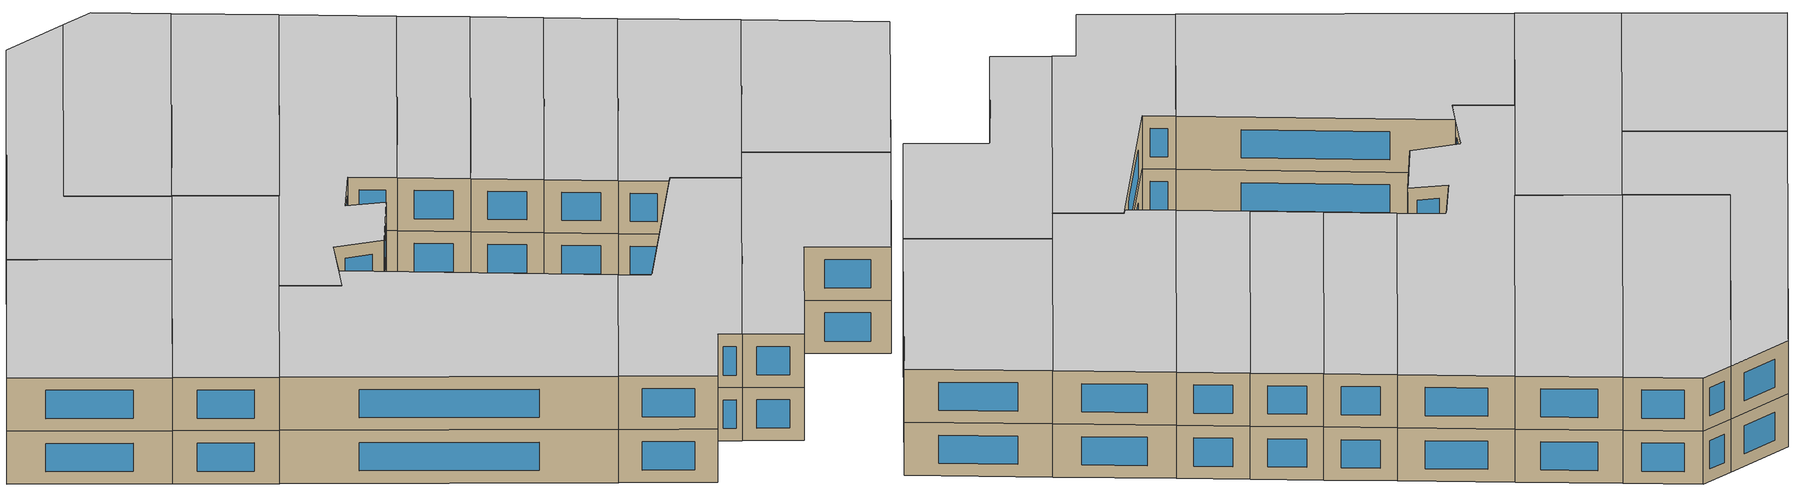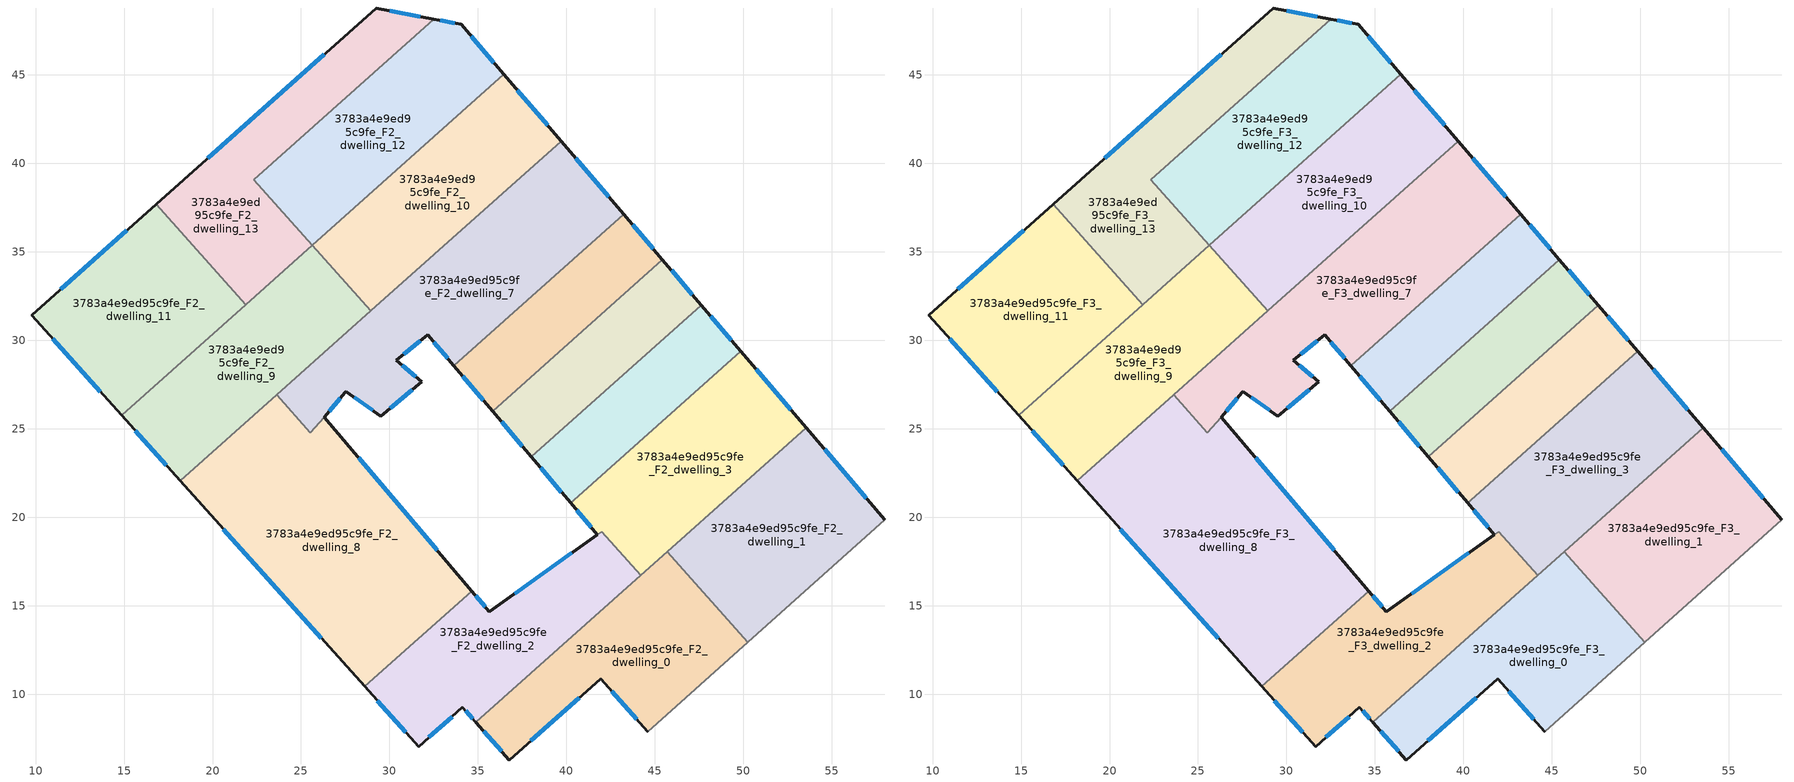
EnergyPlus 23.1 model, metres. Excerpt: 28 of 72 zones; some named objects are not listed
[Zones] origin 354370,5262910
3783a4e9ed95c9fe_F2_dwelling_0
 floor to 3783a4e9ed95c9fe_F1_dwelling_0 (EU_floor_Construction): 45.7,18.05 50.26,12.92 44.62,7.88 41.96,10.86 41.94,10.87 36.79,6.28 34.88,8.4 z6
 wall outside (EU_wall_Construction): 34.88,8.4 36.79,6.28 41.94,10.87 41.96,10.86 44.62,7.88 z6:9
 wall to 3783a4e9ed95c9fe_F2_dwelling_1 (EU_wall_Construction): 50.26,12.92 45.7,18.05 z6:9
 wall adiabatic (EU_wall_Construction): 44.62,7.88 50.26,12.92 z6:9
 wall to 3783a4e9ed95c9fe_F2_dwelling_2 (EU_wall_Construction): 44.2,16.71 34.88,8.4 z6:9
 wall to 3783a4e9ed95c9fe_F2_dwelling_3 (EU_wall_Construction): 45.69,18.05 44.2,16.71 z6:9
 window (EU_Window_Construction): 38,7.36 40.73,9.79 / 35.33,7.9 36.34,6.78 / 42.58,10.16 43.99,8.58 z6.7:8.3
3783a4e9ed95c9fe_F2_dwelling_1
 floor to 3783a4e9ed95c9fe_F1_dwelling_1 (EU_floor_Construction): 53.56,25.06 58.01,19.85 50.26,12.92 45.7,18.05 z6
 wall outside (EU_wall_Construction): 58.01,19.85 53.56,25.06 z6:9
 wall adiabatic (EU_wall_Construction): 50.26,12.92 58.01,19.85 z6:9
 wall to 3783a4e9ed95c9fe_F2_dwelling_3 (EU_wall_Construction): 53.56,25.06 45.7,18.05 z6:9
 window (EU_Window_Construction): 56.97,21.07 54.6,23.83 z6.7:8.3
3783a4e9ed95c9fe_F2_dwelling_10
 floor to 3783a4e9ed95c9fe_F1_dwelling_10 (EU_floor_Construction): 36.48,45.04 39.7,41.26 28.95,31.68 25.65,35.38 z6
 wall outside (EU_wall_Construction): 39.7,41.26 36.48,45.04 z6:9
 wall to 3783a4e9ed95c9fe_F2_dwelling_9 (EU_wall_Construction): 25.65,35.38 28.95,31.68 z6:9
 wall to 3783a4e9ed95c9fe_F2_dwelling_7 (EU_wall_Construction): 28.95,31.68 39.7,41.26 z6:9
 wall to 3783a4e9ed95c9fe_F2_dwelling_12 (EU_wall_Construction): 36.48,45.04 25.65,35.38 z6:9
 window (EU_Window_Construction): 38.95,42.15 37.24,44.15 z6.7:8.3
3783a4e9ed95c9fe_F2_dwelling_11
 floor to 3783a4e9ed95c9fe_F1_dwelling_11 (EU_floor_Construction): 16.82,37.7 21.88,32.02 14.86,25.76 9.77,31.42 z6
 wall outside (EU_wall_Construction): 16.82,37.7 9.77,31.42 14.86,25.76 z6:9
 wall to 3783a4e9ed95c9fe_F2_dwelling_13 (EU_wall_Construction): 21.88,32.02 16.82,37.7 z6:9
 wall to 3783a4e9ed95c9fe_F2_dwelling_9 (EU_wall_Construction): 14.86,25.76 21.88,32.02 z6:9
 window (EU_Window_Construction): 15.16,36.23 11.43,32.9 / 10.97,30.09 13.66,27.09 z6.7:8.3
3783a4e9ed95c9fe_F2_dwelling_12
 floor to 3783a4e9ed95c9fe_F1_dwelling_12 (EU_floor_Construction): 34.07,47.86 36.48,45.04 25.64,35.37 22.33,39.08 32.52,48.16 z6
 wall outside (EU_wall_Construction): 36.48,45.04 34.07,47.86 32.52,48.16 z6:9
 wall to 3783a4e9ed95c9fe_F2_dwelling_13 (EU_wall_Construction): 32.52,48.16 22.33,39.08 25.64,35.37 z6:9
 wall to 3783a4e9ed95c9fe_F2_dwelling_9 (EU_wall_Construction): 25.64,35.37 25.65,35.38 z6:9
 window (EU_Window_Construction): 35.91,45.7 34.63,47.19 / 33.7,47.93 32.88,48.08 z6.7:8.3
3783a4e9ed95c9fe_F2_dwelling_13
 floor to 3783a4e9ed95c9fe_F1_dwelling_13 (EU_floor_Construction): 32.52,48.16 22.33,39.08 25.64,35.37 21.88,32.02 16.82,37.7 29.25,48.79 z6
 wall outside (EU_wall_Construction): 32.52,48.16 29.25,48.79 16.82,37.7 z6:9
 wall to 3783a4e9ed95c9fe_F2_dwelling_9 (EU_wall_Construction): 21.88,32.02 25.64,35.37 z6:9
 window (EU_Window_Construction): 26.33,46.18 19.74,40.31 / 31.75,48.3 30.01,48.64 z6.7:8.3
3783a4e9ed95c9fe_F2_dwelling_2
 floor to 3783a4e9ed95c9fe_F1_dwelling_2 (EU_floor_Construction): 42,19.18 44.2,16.71 34.88,8.4 34.12,9.25 31.65,7.04 28.6,10.43 34.65,15.83 35.65,14.66 41.76,19.02 z6
 wall outside (EU_wall_Construction): 28.6,10.43 31.65,7.04 34.12,9.25 34.88,8.4 / 41.76,19.01 35.65,14.66 34.65,15.83 z6:9
 wall to 3783a4e9ed95c9fe_F2_dwelling_8 (EU_wall_Construction): 34.65,15.83 28.6,10.43 z6:9
 wall to 3783a4e9ed95c9fe_F2_dwelling_3 (EU_wall_Construction): 44.2,16.71 42,19.18 41.76,19.02 z6:9
 window (EU_Window_Construction): 34.3,9.05 34.7,8.6 / 32.23,7.56 33.54,8.73 / 29.32,9.64 30.94,7.84 / 35.41,14.93 34.88,15.55 / 40.32,17.99 37.08,15.68 z6.7:8.3
3783a4e9ed95c9fe_F2_dwelling_3
 floor to 3783a4e9ed95c9fe_F1_dwelling_3 (EU_floor_Construction): 49.86,29.39 53.56,25.06 44.2,16.71 41.99,19.18 41.76,19.02 40.24,20.81 40.41,20.96 z6
 wall outside (EU_wall_Construction): 53.56,25.06 49.86,29.39 / 40.24,20.81 41.76,19.02 z6:9
 wall to 3783a4e9ed95c9fe_F2_dwelling_4 (EU_wall_Construction): 49.86,29.39 40.41,20.96 40.24,20.81 z6:9
 window (EU_Window_Construction): 52.69,26.07 50.73,28.37 / 40.6,20.39 41.4,19.44 z6.7:8.3
3783a4e9ed95c9fe_F2_dwelling_4
 floor to 3783a4e9ed95c9fe_F1_dwelling_4 (EU_floor_Construction): 47.64,31.98 49.86,29.39 40.24,20.81 38.03,23.41 z6
 wall outside (EU_wall_Construction): 49.86,29.39 47.64,31.98 / 38.03,23.41 40.24,20.81 z6:9
 wall to 3783a4e9ed95c9fe_F2_dwelling_5 (EU_wall_Construction): 47.64,31.98 38.03,23.41 z6:9
 window (EU_Window_Construction): 49.34,29.99 48.16,31.37 / 38.55,22.8 39.72,21.42 z6.7:8.3
3783a4e9ed95c9fe_F2_dwelling_5
 floor to 3783a4e9ed95c9fe_F1_dwelling_5 (EU_floor_Construction): 45.43,34.56 47.64,31.98 38.03,23.41 35.83,26 z6
 wall outside (EU_wall_Construction): 47.64,31.98 45.43,34.56 / 35.83,26 38.03,23.41 z6:9
 wall to 3783a4e9ed95c9fe_F2_dwelling_6 (EU_wall_Construction): 45.43,34.56 35.83,26 z6:9
 window (EU_Window_Construction): 47.12,32.59 45.95,33.95 / 36.35,25.39 37.51,24.02 z6.7:8.3
3783a4e9ed95c9fe_F2_dwelling_6
 floor to 3783a4e9ed95c9fe_F1_dwelling_6 (EU_floor_Construction): 43.23,37.13 45.43,34.56 35.83,26 33.64,28.58 z6
 wall outside (EU_wall_Construction): 45.43,34.56 43.23,37.13 / 33.64,28.58 35.83,26 z6:9
 wall to 3783a4e9ed95c9fe_F2_dwelling_7 (EU_wall_Construction): 43.23,37.13 33.64,28.58 z6:9
 window (EU_Window_Construction): 44.92,35.16 43.75,36.53 / 34.15,27.97 35.31,26.6 z6.7:8.3
3783a4e9ed95c9fe_F2_dwelling_7
 floor to 3783a4e9ed95c9fe_F1_dwelling_7 (EU_floor_Construction): 39.7,41.26 43.23,37.13 33.64,28.58 32.16,30.31 30.39,28.89 31.83,27.65 29.52,25.72 27.55,27.1 27.52,27.06 25.54,24.78 23.62,26.93 z6
 wall outside (EU_wall_Construction): 43.23,37.13 39.7,41.26 / 26.3,25.66 27.52,27.06 27.55,27.1 29.52,25.72 31.83,27.65 30.39,28.89 32.16,30.31 33.64,28.58 z6:9
 wall to 3783a4e9ed95c9fe_F2_dwelling_8 (EU_wall_Construction): 23.62,26.93 25.53,24.78 / 25.54,24.78 26.3,25.66 z6:9
 wall to 3783a4e9ed95c9fe_F2_dwelling_9 (EU_wall_Construction): 28.95,31.68 23.62,26.93 z6:9
 window (EU_Window_Construction): 42.41,38.1 40.53,40.29 / 32.51,29.9 33.29,28.98 / 30.81,29.22 31.75,29.98 / 31.5,27.94 30.73,28.6 / 30.06,26.17 31.29,27.2 / 28.01,26.77 29.05,26.04 / 26.59,25.99 27.23,26.74 z6.7:8.3
3783a4e9ed95c9fe_F2_dwelling_8
 floor to 3783a4e9ed95c9fe_F1_dwelling_8 (EU_floor_Construction): 26.3,25.66 34.65,15.83 28.6,10.43 18.17,22.07 23.62,26.93 25.54,24.78 z6
 wall outside (EU_wall_Construction): 34.65,15.83 26.3,25.66 / 18.17,22.07 28.6,10.43 z6:9
 wall to 3783a4e9ed95c9fe_F2_dwelling_9 (EU_wall_Construction): 23.62,26.93 18.17,22.07 z6:9
 window (EU_Window_Construction): 32.69,18.14 28.26,23.35 / 20.62,19.33 26.15,13.17 z6.7:8.3
3783a4e9ed95c9fe_F2_dwelling_9
 floor to 3783a4e9ed95c9fe_F1_dwelling_9 (EU_floor_Construction): 25.65,35.38 28.95,31.68 18.17,22.07 14.86,25.76 z6
 wall outside (EU_wall_Construction): 14.86,25.76 18.17,22.07 z6:9
 window (EU_Window_Construction): 15.63,24.89 17.39,22.93 z6.7:8.3
3783a4e9ed95c9fe_F3_dwelling_0
 floor to 3783a4e9ed95c9fe_F2_dwelling_0 (EU_floor_Construction): 45.7,18.05 50.26,12.92 44.62,7.88 41.96,10.86 41.94,10.87 36.79,6.28 34.88,8.4 z9
 wall outside (EU_wall_Construction): 34.88,8.4 36.79,6.28 41.94,10.87 41.96,10.86 44.62,7.88 z9:12
 wall to 3783a4e9ed95c9fe_F3_dwelling_1 (EU_wall_Construction): 50.26,12.92 45.7,18.05 z9:12
 wall adiabatic (EU_wall_Construction): 44.62,7.88 50.26,12.92 z9:12
 wall to 3783a4e9ed95c9fe_F3_dwelling_2 (EU_wall_Construction): 44.2,16.71 34.88,8.4 z9:12
 wall to 3783a4e9ed95c9fe_F3_dwelling_3 (EU_wall_Construction): 45.69,18.05 44.2,16.71 z9:12
 window (EU_Window_Construction): 38,7.36 40.73,9.79 / 35.33,7.9 36.34,6.78 / 42.58,10.16 43.99,8.58 z9.7:11.3
 ceiling to 3783a4e9ed95c9fe_F4_dwelling_0 (EU_floor_Construction): 44.62,7.88 50.26,12.92 45.7,18.05 34.88,8.4 36.79,6.28 41.94,10.87 41.96,10.86 z12
3783a4e9ed95c9fe_F3_dwelling_1
 floor to 3783a4e9ed95c9fe_F2_dwelling_1 (EU_floor_Construction): 53.56,25.06 58.01,19.85 50.26,12.92 45.7,18.05 z9
 wall outside (EU_wall_Construction): 58.01,19.85 53.56,25.06 z9:12
 wall adiabatic (EU_wall_Construction): 50.26,12.92 58.01,19.85 z9:12
 wall to 3783a4e9ed95c9fe_F3_dwelling_3 (EU_wall_Construction): 53.56,25.06 45.7,18.05 z9:12
 window (EU_Window_Construction): 56.97,21.07 54.6,23.83 z9.7:11.3
 ceiling to 3783a4e9ed95c9fe_F4_dwelling_1 (EU_floor_Construction): 58.01,19.85 53.56,25.06 45.7,18.05 50.26,12.92 z12
3783a4e9ed95c9fe_F3_dwelling_10
 floor to 3783a4e9ed95c9fe_F2_dwelling_10 (EU_floor_Construction): 36.48,45.04 39.7,41.26 28.95,31.68 25.65,35.38 z9
 wall outside (EU_wall_Construction): 39.7,41.26 36.48,45.04 z9:12
 wall to 3783a4e9ed95c9fe_F3_dwelling_9 (EU_wall_Construction): 25.65,35.38 28.95,31.68 z9:12
 wall to 3783a4e9ed95c9fe_F3_dwelling_7 (EU_wall_Construction): 28.95,31.68 39.7,41.26 z9:12
 wall to 3783a4e9ed95c9fe_F3_dwelling_12 (EU_wall_Construction): 36.48,45.04 25.65,35.38 z9:12
 window (EU_Window_Construction): 38.95,42.15 37.24,44.15 z9.7:11.3
 ceiling to 3783a4e9ed95c9fe_F4_dwelling_10 (EU_floor_Construction): 39.7,41.26 36.48,45.04 25.65,35.38 28.95,31.68 z12
3783a4e9ed95c9fe_F3_dwelling_11
 floor to 3783a4e9ed95c9fe_F2_dwelling_11 (EU_floor_Construction): 16.82,37.7 21.88,32.02 14.86,25.76 9.77,31.42 z9
 wall outside (EU_wall_Construction): 16.82,37.7 9.77,31.42 14.86,25.76 z9:12
 wall to 3783a4e9ed95c9fe_F3_dwelling_13 (EU_wall_Construction): 21.88,32.02 16.82,37.7 z9:12
 wall to 3783a4e9ed95c9fe_F3_dwelling_9 (EU_wall_Construction): 14.86,25.76 21.88,32.02 z9:12
 window (EU_Window_Construction): 15.16,36.23 11.43,32.9 / 10.97,30.09 13.66,27.09 z9.7:11.3
 ceiling to 3783a4e9ed95c9fe_F4_dwelling_11 (EU_floor_Construction): 21.88,32.02 16.82,37.7 9.77,31.42 14.86,25.76 z12
3783a4e9ed95c9fe_F3_dwelling_12
 floor to 3783a4e9ed95c9fe_F2_dwelling_12 (EU_floor_Construction): 34.07,47.86 36.48,45.04 25.64,35.37 22.33,39.08 32.52,48.16 z9
 wall outside (EU_wall_Construction): 36.48,45.04 34.07,47.86 32.52,48.16 z9:12
 wall to 3783a4e9ed95c9fe_F3_dwelling_13 (EU_wall_Construction): 32.52,48.16 22.33,39.08 25.64,35.37 z9:12
 wall to 3783a4e9ed95c9fe_F3_dwelling_9 (EU_wall_Construction): 25.64,35.37 25.65,35.38 z9:12
 window (EU_Window_Construction): 35.91,45.7 34.63,47.19 / 33.7,47.93 32.88,48.08 z9.7:11.3
 ceiling to 3783a4e9ed95c9fe_F4_dwelling_12 (EU_floor_Construction): 36.48,45.04 34.07,47.86 32.52,48.16 22.33,39.08 25.64,35.37 z12
3783a4e9ed95c9fe_F3_dwelling_13
 floor to 3783a4e9ed95c9fe_F2_dwelling_13 (EU_floor_Construction): 32.52,48.16 22.33,39.08 25.64,35.37 21.88,32.02 16.82,37.7 29.25,48.79 z9
 wall outside (EU_wall_Construction): 32.52,48.16 29.25,48.79 16.82,37.7 z9:12
 wall to 3783a4e9ed95c9fe_F3_dwelling_9 (EU_wall_Construction): 21.88,32.02 25.64,35.37 z9:12
 window (EU_Window_Construction): 26.33,46.18 19.74,40.31 / 31.75,48.3 30.01,48.64 z9.7:11.3
 ceiling to 3783a4e9ed95c9fe_F4_dwelling_13 (EU_floor_Construction): 25.64,35.37 22.33,39.08 32.52,48.16 29.25,48.79 16.82,37.7 21.88,32.02 z12
3783a4e9ed95c9fe_F3_dwelling_2
 floor to 3783a4e9ed95c9fe_F2_dwelling_2 (EU_floor_Construction): 42,19.18 44.2,16.71 34.88,8.4 34.12,9.25 31.65,7.04 28.6,10.43 34.65,15.83 35.65,14.66 41.76,19.02 z9
 wall outside (EU_wall_Construction): 28.6,10.43 31.65,7.04 34.12,9.25 34.88,8.4 / 41.76,19.01 35.65,14.66 34.65,15.83 z9:12
 wall to 3783a4e9ed95c9fe_F3_dwelling_8 (EU_wall_Construction): 34.65,15.83 28.6,10.43 z9:12
 wall to 3783a4e9ed95c9fe_F3_dwelling_3 (EU_wall_Construction): 44.2,16.71 42,19.18 41.76,19.02 z9:12
 window (EU_Window_Construction): 34.3,9.05 34.7,8.6 / 32.23,7.56 33.54,8.73 / 29.32,9.64 30.94,7.84 / 35.41,14.93 34.88,15.55 / 40.32,17.99 37.08,15.68 z9.7:11.3
 ceiling to 3783a4e9ed95c9fe_F4_dwelling_2 (EU_floor_Construction): 34.88,8.4 44.2,16.71 42,19.18 41.76,19.02 35.65,14.66 34.65,15.83 28.6,10.43 31.65,7.04 34.12,9.25 z12
3783a4e9ed95c9fe_F3_dwelling_3
 floor to 3783a4e9ed95c9fe_F2_dwelling_3 (EU_floor_Construction): 49.86,29.39 53.56,25.06 44.2,16.71 41.99,19.18 41.76,19.02 40.24,20.81 40.41,20.96 z9
 wall outside (EU_wall_Construction): 53.56,25.06 49.86,29.39 / 40.24,20.81 41.76,19.02 z9:12
 wall to 3783a4e9ed95c9fe_F3_dwelling_4 (EU_wall_Construction): 49.86,29.39 40.41,20.96 40.24,20.81 z9:12
 window (EU_Window_Construction): 52.69,26.07 50.73,28.37 / 40.6,20.39 41.4,19.44 z9.7:11.3
 ceiling to 3783a4e9ed95c9fe_F4_dwelling_3 (EU_floor_Construction): 53.56,25.06 49.86,29.39 40.41,20.96 40.24,20.81 41.76,19.02 41.99,19.18 44.2,16.71 z12
3783a4e9ed95c9fe_F3_dwelling_4
 floor to 3783a4e9ed95c9fe_F2_dwelling_4 (EU_floor_Construction): 47.64,31.98 49.86,29.39 40.24,20.81 38.03,23.41 z9
 wall outside (EU_wall_Construction): 49.86,29.39 47.64,31.98 / 38.03,23.41 40.24,20.81 z9:12
 wall to 3783a4e9ed95c9fe_F3_dwelling_5 (EU_wall_Construction): 47.64,31.98 38.03,23.41 z9:12
 window (EU_Window_Construction): 49.34,29.99 48.16,31.37 / 38.55,22.8 39.72,21.42 z9.7:11.3
 ceiling to 3783a4e9ed95c9fe_F4_dwelling_4 (EU_floor_Construction): 49.86,29.39 47.64,31.98 38.03,23.41 40.24,20.81 z12
3783a4e9ed95c9fe_F3_dwelling_5
 floor to 3783a4e9ed95c9fe_F2_dwelling_5 (EU_floor_Construction): 45.43,34.56 47.64,31.98 38.03,23.41 35.83,26 z9
 wall outside (EU_wall_Construction): 47.64,31.98 45.43,34.56 / 35.83,26 38.03,23.41 z9:12
 wall to 3783a4e9ed95c9fe_F3_dwelling_6 (EU_wall_Construction): 45.43,34.56 35.83,26 z9:12
 window (EU_Window_Construction): 47.12,32.59 45.95,33.95 / 36.35,25.39 37.51,24.02 z9.7:11.3
 ceiling to 3783a4e9ed95c9fe_F4_dwelling_5 (EU_floor_Construction): 47.64,31.98 45.43,34.56 35.83,26 38.03,23.41 z12
3783a4e9ed95c9fe_F3_dwelling_6
 floor to 3783a4e9ed95c9fe_F2_dwelling_6 (EU_floor_Construction): 43.23,37.13 45.43,34.56 35.83,26 33.64,28.58 z9
 wall outside (EU_wall_Construction): 45.43,34.56 43.23,37.13 / 33.64,28.58 35.83,26 z9:12
 wall to 3783a4e9ed95c9fe_F3_dwelling_7 (EU_wall_Construction): 43.23,37.13 33.64,28.58 z9:12
 window (EU_Window_Construction): 44.92,35.16 43.75,36.53 / 34.15,27.97 35.31,26.6 z9.7:11.3
 ceiling to 3783a4e9ed95c9fe_F4_dwelling_6 (EU_floor_Construction): 45.43,34.56 43.23,37.13 33.64,28.58 35.83,26 z12
3783a4e9ed95c9fe_F3_dwelling_7
 floor to 3783a4e9ed95c9fe_F2_dwelling_7 (EU_floor_Construction): 39.7,41.26 43.23,37.13 33.64,28.58 32.16,30.31 30.39,28.89 31.83,27.65 29.52,25.72 27.55,27.1 27.52,27.06 25.54,24.78 23.62,26.93 z9
 wall outside (EU_wall_Construction): 43.23,37.13 39.7,41.26 / 26.3,25.66 27.52,27.06 27.55,27.1 29.52,25.72 31.83,27.65 30.39,28.89 32.16,30.31 33.64,28.58 z9:12
 wall to 3783a4e9ed95c9fe_F3_dwelling_8 (EU_wall_Construction): 23.62,26.93 25.53,24.78 / 25.54,24.78 26.3,25.66 z9:12
 wall to 3783a4e9ed95c9fe_F3_dwelling_9 (EU_wall_Construction): 28.95,31.68 23.62,26.93 z9:12
 window (EU_Window_Construction): 42.41,38.1 40.53,40.29 / 32.51,29.9 33.29,28.98 / 30.81,29.22 31.75,29.98 / 31.5,27.94 30.73,28.6 / 30.06,26.17 31.29,27.2 / 28.01,26.77 29.05,26.04 / 26.59,25.99 27.23,26.74 z9.7:11.3
 ceiling to 3783a4e9ed95c9fe_F4_dwelling_7 (EU_floor_Construction): 33.64,28.58 43.23,37.13 39.7,41.26 23.62,26.93 25.54,24.78 27.52,27.06 27.55,27.1 29.52,25.72 31.83,27.65 30.39,28.89 32.16,30.31 z12
3783a4e9ed95c9fe_F3_dwelling_8
 floor to 3783a4e9ed95c9fe_F2_dwelling_8 (EU_floor_Construction): 26.3,25.66 34.65,15.83 28.6,10.43 18.17,22.07 23.62,26.93 25.54,24.78 z9
 wall outside (EU_wall_Construction): 34.65,15.83 26.3,25.66 / 18.17,22.07 28.6,10.43 z9:12
 wall to 3783a4e9ed95c9fe_F3_dwelling_9 (EU_wall_Construction): 23.62,26.93 18.17,22.07 z9:12
 window (EU_Window_Construction): 32.69,18.14 28.26,23.35 / 20.62,19.33 26.15,13.17 z9.7:11.3
 ceiling to 3783a4e9ed95c9fe_F4_dwelling_8 (EU_floor_Construction): 34.65,15.83 26.3,25.66 25.54,24.78 23.62,26.93 18.17,22.07 28.6,10.43 z12
3783a4e9ed95c9fe_F3_dwelling_9
 floor to 3783a4e9ed95c9fe_F2_dwelling_9 (EU_floor_Construction): 25.65,35.38 28.95,31.68 18.17,22.07 14.86,25.76 z9
 wall outside (EU_wall_Construction): 14.86,25.76 18.17,22.07 z9:12
 window (EU_Window_Construction): 15.63,24.89 17.39,22.93 z9.7:11.3
 ceiling to 3783a4e9ed95c9fe_F4_dwelling_9 (EU_floor_Construction): 28.95,31.68 25.65,35.38 14.86,25.76 18.17,22.07 z12
[Building]
EU S2 Campaign: North Axis=0; Terrain=City; Solar Distribution=FullExterior
[Site:Location]
Budapest.Ferenc.Liszt.Intl.AP: Latitude=47.437; Longitude=19.256; Time Zone=1; Elevation=185
[SizingPeriod:WeatherFileDays]
AnnualSizingPeriod: Begin Month=1; Begin Day of Month=1; End Month=12; End Day of Month=31; Day of Week for Start Day=Monday; Use Weather File Daylight Saving Period=No; Use Weather File Rain and Snow Indicators=No
[MATERIAL]
EU_InternalMass_Material: Roughness=MediumRough; Thickness=0.1; Conductivity=1; Density=1800; Specific Heat=900; Thermal Absorptance=0.9; Solar Absorptance=0.7; Visible Absorptance=0.7
[MATERIAL:NOMASS] Roughness=MediumRough; Thermal Absorptance=0.9; Solar Absorptance=0.7; Visible Absorptance=0.7
Name | Thermal Resistance
EU_wall_NoMass | 0.832559
EU_floor_NoMass | 0.872794
[WINDOWMATERIAL:SIMPLEGLAZINGSYSTEM]
EU_Window_SimpleGlazing: UFactor=2.79869; Solar Heat Gain Coefficient=0.75; Visible Transmittance=0.75
[CONSTRUCTION]
EU_wall_Construction: EU_wall_NoMass
EU_floor_Construction: EU_floor_NoMass
EU_Window_Construction: EU_Window_SimpleGlazing
EU_InternalMass_Construction: EU_InternalMass_Material
[ZONE] Type=1; Multiplier=1; Ceiling Height=autocalculate; Floor Area=autocalculate; Part of Total Floor Area=Yes
Name | Volume
3783a4e9ed95c9fe_F2_dwelling_0; 3783a4e9ed95c9fe_F3_dwelling_0 | 215.204
3783a4e9ed95c9fe_F2_dwelling_1; 3783a4e9ed95c9fe_F3_dwelling_1 | 215.223
3783a4e9ed95c9fe_F2_dwelling_10; 3783a4e9ed95c9fe_F3_dwelling_10 | 215.145
3783a4e9ed95c9fe_F2_dwelling_11; 3783a4e9ed95c9fe_F3_dwelling_11 | 215.201
3783a4e9ed95c9fe_F2_dwelling_12; 3783a4e9ed95c9fe_F3_dwelling_12 | 215.216
3783a4e9ed95c9fe_F2_dwelling_13; 3783a4e9ed95c9fe_F3_dwelling_13 | 215.182
3783a4e9ed95c9fe_F2_dwelling_2; 3783a4e9ed95c9fe_F3_dwelling_2 | 213.36
3783a4e9ed95c9fe_F2_dwelling_3; 3783a4e9ed95c9fe_F3_dwelling_3 | 217.038
3783a4e9ed95c9fe_F2_dwelling_4; 3783a4e9ed95c9fe_F3_dwelling_4 | 131.796
3783a4e9ed95c9fe_F2_dwelling_5; 3783a4e9ed95c9fe_F3_dwelling_5 | 131.164
3783a4e9ed95c9fe_F2_dwelling_6; 3783a4e9ed95c9fe_F3_dwelling_6 | 130.57
3783a4e9ed95c9fe_F2_dwelling_7; 3783a4e9ed95c9fe_F3_dwelling_7 | 302.598
3783a4e9ed95c9fe_F2_dwelling_8; 3783a4e9ed95c9fe_F3_dwelling_8 | 379.874
3783a4e9ed95c9fe_F2_dwelling_9; 3783a4e9ed95c9fe_F3_dwelling_9 | 215.165
[INTERNALMASS] Construction=EU_InternalMass_Construction
Name | Zone or ZoneList | Surface Area
3783a4e9ed95c9fe_F2_dwelling_0_EU_InternalMass | 3783a4e9ed95c9fe_F2_dwelling_0 | 71.7347
3783a4e9ed95c9fe_F2_dwelling_1_EU_InternalMass | 3783a4e9ed95c9fe_F2_dwelling_1 | 71.7393
3783a4e9ed95c9fe_F2_dwelling_2_EU_InternalMass | 3783a4e9ed95c9fe_F2_dwelling_2 | 71.1205
3783a4e9ed95c9fe_F2_dwelling_3_EU_InternalMass | 3783a4e9ed95c9fe_F2_dwelling_3 | 72.3454
3783a4e9ed95c9fe_F2_dwelling_4_EU_InternalMass | 3783a4e9ed95c9fe_F2_dwelling_4 | 43.9318
3783a4e9ed95c9fe_F2_dwelling_5_EU_InternalMass | 3783a4e9ed95c9fe_F2_dwelling_5 | 43.7213
3783a4e9ed95c9fe_F2_dwelling_6_EU_InternalMass | 3783a4e9ed95c9fe_F2_dwelling_6 | 43.5232
3783a4e9ed95c9fe_F2_dwelling_7_EU_InternalMass | 3783a4e9ed95c9fe_F2_dwelling_7 | 100.865
3783a4e9ed95c9fe_F2_dwelling_8_EU_InternalMass | 3783a4e9ed95c9fe_F2_dwelling_8 | 126.627
3783a4e9ed95c9fe_F2_dwelling_9_EU_InternalMass | 3783a4e9ed95c9fe_F2_dwelling_9 | 71.7209
3783a4e9ed95c9fe_F2_dwelling_10_EU_InternalMass | 3783a4e9ed95c9fe_F2_dwelling_10 | 71.7157
3783a4e9ed95c9fe_F2_dwelling_11_EU_InternalMass | 3783a4e9ed95c9fe_F2_dwelling_11 | 71.7368
3783a4e9ed95c9fe_F2_dwelling_12_EU_InternalMass | 3783a4e9ed95c9fe_F2_dwelling_12 | 71.7388
3783a4e9ed95c9fe_F2_dwelling_13_EU_InternalMass | 3783a4e9ed95c9fe_F2_dwelling_13 | 71.7272
3783a4e9ed95c9fe_F3_dwelling_0_EU_InternalMass | 3783a4e9ed95c9fe_F3_dwelling_0 | 71.7347
3783a4e9ed95c9fe_F3_dwelling_1_EU_InternalMass | 3783a4e9ed95c9fe_F3_dwelling_1 | 71.7393
3783a4e9ed95c9fe_F3_dwelling_2_EU_InternalMass | 3783a4e9ed95c9fe_F3_dwelling_2 | 71.1205
3783a4e9ed95c9fe_F3_dwelling_3_EU_InternalMass | 3783a4e9ed95c9fe_F3_dwelling_3 | 72.3454
3783a4e9ed95c9fe_F3_dwelling_4_EU_InternalMass | 3783a4e9ed95c9fe_F3_dwelling_4 | 43.9318
3783a4e9ed95c9fe_F3_dwelling_5_EU_InternalMass | 3783a4e9ed95c9fe_F3_dwelling_5 | 43.7213
3783a4e9ed95c9fe_F3_dwelling_6_EU_InternalMass | 3783a4e9ed95c9fe_F3_dwelling_6 | 43.5232
3783a4e9ed95c9fe_F3_dwelling_7_EU_InternalMass | 3783a4e9ed95c9fe_F3_dwelling_7 | 100.865
3783a4e9ed95c9fe_F3_dwelling_8_EU_InternalMass | 3783a4e9ed95c9fe_F3_dwelling_8 | 126.627
3783a4e9ed95c9fe_F3_dwelling_9_EU_InternalMass | 3783a4e9ed95c9fe_F3_dwelling_9 | 71.7209
3783a4e9ed95c9fe_F3_dwelling_10_EU_InternalMass | 3783a4e9ed95c9fe_F3_dwelling_10 | 71.7157
3783a4e9ed95c9fe_F3_dwelling_11_EU_InternalMass | 3783a4e9ed95c9fe_F3_dwelling_11 | 71.7368
3783a4e9ed95c9fe_F3_dwelling_12_EU_InternalMass | 3783a4e9ed95c9fe_F3_dwelling_12 | 71.7388
3783a4e9ed95c9fe_F3_dwelling_13_EU_InternalMass | 3783a4e9ed95c9fe_F3_dwelling_13 | 71.7272
[OTHEREQUIPMENT] Fuel Type=Electricity; Design Level Calculation Method=Watts/Area; Power per Zone Floor Area=1; Fraction Latent=0; Fraction Radiant=0; Fraction Lost=0; Carbon Dioxide Generation Rate=0; EndUse Subcategory=EU_Step8_InternalGains
Name | Zone or ZoneList or Space or SpaceList | Schedule
EU_Step8_InternalGain_3783a4e9ed95c9fe_F2_dwelling_0_f000 | 3783a4e9ed95c9fe_F2_dwelling_0 | EU_Step8_GainSchedule_3783a4e9ed95c9fe_F2_dwelling_0_f000
EU_Step8_InternalGain_3783a4e9ed95c9fe_F2_dwelling_1_f000 | 3783a4e9ed95c9fe_F2_dwelling_1 | EU_Step8_GainSchedule_3783a4e9ed95c9fe_F2_dwelling_1_f000
EU_Step8_InternalGain_3783a4e9ed95c9fe_F2_dwelling_2_f000 | 3783a4e9ed95c9fe_F2_dwelling_2 | EU_Step8_GainSchedule_3783a4e9ed95c9fe_F2_dwelling_2_f000
EU_Step8_InternalGain_3783a4e9ed95c9fe_F2_dwelling_3_f000 | 3783a4e9ed95c9fe_F2_dwelling_3 | EU_Step8_GainSchedule_3783a4e9ed95c9fe_F2_dwelling_3_f000
EU_Step8_InternalGain_3783a4e9ed95c9fe_F2_dwelling_4_f000 | 3783a4e9ed95c9fe_F2_dwelling_4 | EU_Step8_GainSchedule_3783a4e9ed95c9fe_F2_dwelling_4_f000
EU_Step8_InternalGain_3783a4e9ed95c9fe_F2_dwelling_5_f000 | 3783a4e9ed95c9fe_F2_dwelling_5 | EU_Step8_GainSchedule_3783a4e9ed95c9fe_F2_dwelling_5_f000
EU_Step8_InternalGain_3783a4e9ed95c9fe_F2_dwelling_6_f000 | 3783a4e9ed95c9fe_F2_dwelling_6 | EU_Step8_GainSchedule_3783a4e9ed95c9fe_F2_dwelling_6_f000
EU_Step8_InternalGain_3783a4e9ed95c9fe_F2_dwelling_7_f000 | 3783a4e9ed95c9fe_F2_dwelling_7 | EU_Step8_GainSchedule_3783a4e9ed95c9fe_F2_dwelling_7_f000
EU_Step8_InternalGain_3783a4e9ed95c9fe_F2_dwelling_8_f000 | 3783a4e9ed95c9fe_F2_dwelling_8 | EU_Step8_GainSchedule_3783a4e9ed95c9fe_F2_dwelling_8_f000
EU_Step8_InternalGain_3783a4e9ed95c9fe_F2_dwelling_9_f000 | 3783a4e9ed95c9fe_F2_dwelling_9 | EU_Step8_GainSchedule_3783a4e9ed95c9fe_F2_dwelling_9_f000
EU_Step8_InternalGain_3783a4e9ed95c9fe_F2_dwelling_10_f000 | 3783a4e9ed95c9fe_F2_dwelling_10 | EU_Step8_GainSchedule_3783a4e9ed95c9fe_F2_dwelling_10_f000
EU_Step8_InternalGain_3783a4e9ed95c9fe_F2_dwelling_11_f000 | 3783a4e9ed95c9fe_F2_dwelling_11 | EU_Step8_GainSchedule_3783a4e9ed95c9fe_F2_dwelling_11_f000
EU_Step8_InternalGain_3783a4e9ed95c9fe_F2_dwelling_12_f000 | 3783a4e9ed95c9fe_F2_dwelling_12 | EU_Step8_GainSchedule_3783a4e9ed95c9fe_F2_dwelling_12_f000
EU_Step8_InternalGain_3783a4e9ed95c9fe_F2_dwelling_13_f000 | 3783a4e9ed95c9fe_F2_dwelling_13 | EU_Step8_GainSchedule_3783a4e9ed95c9fe_F2_dwelling_13_f000
EU_Step8_InternalGain_3783a4e9ed95c9fe_F3_dwelling_0_f000 | 3783a4e9ed95c9fe_F3_dwelling_0 | EU_Step8_GainSchedule_3783a4e9ed95c9fe_F3_dwelling_0_f000
EU_Step8_InternalGain_3783a4e9ed95c9fe_F3_dwelling_1_f000 | 3783a4e9ed95c9fe_F3_dwelling_1 | EU_Step8_GainSchedule_3783a4e9ed95c9fe_F3_dwelling_1_f000
EU_Step8_InternalGain_3783a4e9ed95c9fe_F3_dwelling_2_f000 | 3783a4e9ed95c9fe_F3_dwelling_2 | EU_Step8_GainSchedule_3783a4e9ed95c9fe_F3_dwelling_2_f000
EU_Step8_InternalGain_3783a4e9ed95c9fe_F3_dwelling_3_f000 | 3783a4e9ed95c9fe_F3_dwelling_3 | EU_Step8_GainSchedule_3783a4e9ed95c9fe_F3_dwelling_3_f000
EU_Step8_InternalGain_3783a4e9ed95c9fe_F3_dwelling_4_f000 | 3783a4e9ed95c9fe_F3_dwelling_4 | EU_Step8_GainSchedule_3783a4e9ed95c9fe_F3_dwelling_4_f000
EU_Step8_InternalGain_3783a4e9ed95c9fe_F3_dwelling_5_f000 | 3783a4e9ed95c9fe_F3_dwelling_5 | EU_Step8_GainSchedule_3783a4e9ed95c9fe_F3_dwelling_5_f000
EU_Step8_InternalGain_3783a4e9ed95c9fe_F3_dwelling_6_f000 | 3783a4e9ed95c9fe_F3_dwelling_6 | EU_Step8_GainSchedule_3783a4e9ed95c9fe_F3_dwelling_6_f000
EU_Step8_InternalGain_3783a4e9ed95c9fe_F3_dwelling_7_f000 | 3783a4e9ed95c9fe_F3_dwelling_7 | EU_Step8_GainSchedule_3783a4e9ed95c9fe_F3_dwelling_7_f000
EU_Step8_InternalGain_3783a4e9ed95c9fe_F3_dwelling_8_f000 | 3783a4e9ed95c9fe_F3_dwelling_8 | EU_Step8_GainSchedule_3783a4e9ed95c9fe_F3_dwelling_8_f000
EU_Step8_InternalGain_3783a4e9ed95c9fe_F3_dwelling_9_f000 | 3783a4e9ed95c9fe_F3_dwelling_9 | EU_Step8_GainSchedule_3783a4e9ed95c9fe_F3_dwelling_9_f000
EU_Step8_InternalGain_3783a4e9ed95c9fe_F3_dwelling_10_f000 | 3783a4e9ed95c9fe_F3_dwelling_10 | EU_Step8_GainSchedule_3783a4e9ed95c9fe_F3_dwelling_10_f000
EU_Step8_InternalGain_3783a4e9ed95c9fe_F3_dwelling_11_f000 | 3783a4e9ed95c9fe_F3_dwelling_11 | EU_Step8_GainSchedule_3783a4e9ed95c9fe_F3_dwelling_11_f000
EU_Step8_InternalGain_3783a4e9ed95c9fe_F3_dwelling_12_f000 | 3783a4e9ed95c9fe_F3_dwelling_12 | EU_Step8_GainSchedule_3783a4e9ed95c9fe_F3_dwelling_12_f000
EU_Step8_InternalGain_3783a4e9ed95c9fe_F3_dwelling_13_f000 | 3783a4e9ed95c9fe_F3_dwelling_13 | EU_Step8_GainSchedule_3783a4e9ed95c9fe_F3_dwelling_13_f000
[ZONEVENTILATION:DESIGNFLOWRATE] Schedule=EU_AlwaysOn; Design Flow Rate Calculation Method=AirChanges/Hour; Air Changes per Hour=0.475469; Ventilation Type=Natural; Fan Pressure Rise=0; Fan Total Efficiency=1; Constant Term Coefficient=1; Temperature Term Coefficient=0; Velocity Term Coefficient=0; Velocity Squared Term Coefficient=0; Minimum Indoor Temperature=-100; Maximum Indoor Temperature=100; Delta Temperature=-100; Minimum Outdoor Temperature=-100; Maximum Outdoor Temperature=100; Maximum Wind Speed=40
Name | Zone or ZoneList or Space or SpaceList
EU_ConstantAir_3783a4e9ed95c9fe_F2_dwelling_0 | 3783a4e9ed95c9fe_F2_dwelling_0
EU_ConstantAir_3783a4e9ed95c9fe_F2_dwelling_1 | 3783a4e9ed95c9fe_F2_dwelling_1
EU_ConstantAir_3783a4e9ed95c9fe_F2_dwelling_2 | 3783a4e9ed95c9fe_F2_dwelling_2
EU_ConstantAir_3783a4e9ed95c9fe_F2_dwelling_3 | 3783a4e9ed95c9fe_F2_dwelling_3
EU_ConstantAir_3783a4e9ed95c9fe_F2_dwelling_4 | 3783a4e9ed95c9fe_F2_dwelling_4
EU_ConstantAir_3783a4e9ed95c9fe_F2_dwelling_5 | 3783a4e9ed95c9fe_F2_dwelling_5
EU_ConstantAir_3783a4e9ed95c9fe_F2_dwelling_6 | 3783a4e9ed95c9fe_F2_dwelling_6
EU_ConstantAir_3783a4e9ed95c9fe_F2_dwelling_7 | 3783a4e9ed95c9fe_F2_dwelling_7
EU_ConstantAir_3783a4e9ed95c9fe_F2_dwelling_8 | 3783a4e9ed95c9fe_F2_dwelling_8
EU_ConstantAir_3783a4e9ed95c9fe_F2_dwelling_9 | 3783a4e9ed95c9fe_F2_dwelling_9
EU_ConstantAir_3783a4e9ed95c9fe_F2_dwelling_10 | 3783a4e9ed95c9fe_F2_dwelling_10
EU_ConstantAir_3783a4e9ed95c9fe_F2_dwelling_11 | 3783a4e9ed95c9fe_F2_dwelling_11
EU_ConstantAir_3783a4e9ed95c9fe_F2_dwelling_12 | 3783a4e9ed95c9fe_F2_dwelling_12
EU_ConstantAir_3783a4e9ed95c9fe_F2_dwelling_13 | 3783a4e9ed95c9fe_F2_dwelling_13
EU_ConstantAir_3783a4e9ed95c9fe_F3_dwelling_0 | 3783a4e9ed95c9fe_F3_dwelling_0
EU_ConstantAir_3783a4e9ed95c9fe_F3_dwelling_1 | 3783a4e9ed95c9fe_F3_dwelling_1
EU_ConstantAir_3783a4e9ed95c9fe_F3_dwelling_2 | 3783a4e9ed95c9fe_F3_dwelling_2
EU_ConstantAir_3783a4e9ed95c9fe_F3_dwelling_3 | 3783a4e9ed95c9fe_F3_dwelling_3
EU_ConstantAir_3783a4e9ed95c9fe_F3_dwelling_4 | 3783a4e9ed95c9fe_F3_dwelling_4
EU_ConstantAir_3783a4e9ed95c9fe_F3_dwelling_5 | 3783a4e9ed95c9fe_F3_dwelling_5
EU_ConstantAir_3783a4e9ed95c9fe_F3_dwelling_6 | 3783a4e9ed95c9fe_F3_dwelling_6
EU_ConstantAir_3783a4e9ed95c9fe_F3_dwelling_7 | 3783a4e9ed95c9fe_F3_dwelling_7
EU_ConstantAir_3783a4e9ed95c9fe_F3_dwelling_8 | 3783a4e9ed95c9fe_F3_dwelling_8
EU_ConstantAir_3783a4e9ed95c9fe_F3_dwelling_9 | 3783a4e9ed95c9fe_F3_dwelling_9
EU_ConstantAir_3783a4e9ed95c9fe_F3_dwelling_10 | 3783a4e9ed95c9fe_F3_dwelling_10
EU_ConstantAir_3783a4e9ed95c9fe_F3_dwelling_11 | 3783a4e9ed95c9fe_F3_dwelling_11
EU_ConstantAir_3783a4e9ed95c9fe_F3_dwelling_12 | 3783a4e9ed95c9fe_F3_dwelling_12
EU_ConstantAir_3783a4e9ed95c9fe_F3_dwelling_13 | 3783a4e9ed95c9fe_F3_dwelling_13
[HVACTEMPLATE:ZONE:IDEALLOADSAIRSYSTEM] System Availability Schedule=EU_AlwaysOn; Maximum Heating Supply Air Temperature=50; Minimum Cooling Supply Air Temperature=13; Maximum Heating Supply Air Humidity Ratio=0.0156; Minimum Cooling Supply Air Humidity Ratio=0.0077; Heating Limit=NoLimit; Cooling Limit=NoLimit; Heating Availability Schedule=EU_AlwaysOn; Cooling Availability Schedule=EU_CoolingOff; Dehumidification Control Type=ConstantSensibleHeatRatio; Cooling Sensible Heat Ratio=0.7; Dehumidification Setpoint=60; Humidification Control Type=None; Humidification Setpoint=30; Outdoor Air Method=None; Outdoor Air Flow Rate per Person=0.00944; Outdoor Air Flow Rate per Zone Floor Area=0; Outdoor Air Flow Rate per Zone=0; Demand Controlled Ventilation Type=None; Outdoor Air Economizer Type=NoEconomizer; Heat Recovery Type=None; Sensible Heat Recovery Effectiveness=0.7; Latent Heat Recovery Effectiveness=0.65
Name | Template Thermostat
3783a4e9ed95c9fe_F2_dwelling_0 | EU_HeatOnly_3783a4e9ed95c9fe_F2_dwelling_0
3783a4e9ed95c9fe_F2_dwelling_1 | EU_HeatOnly_3783a4e9ed95c9fe_F2_dwelling_1
3783a4e9ed95c9fe_F2_dwelling_2 | EU_HeatOnly_3783a4e9ed95c9fe_F2_dwelling_2
3783a4e9ed95c9fe_F2_dwelling_3 | EU_HeatOnly_3783a4e9ed95c9fe_F2_dwelling_3
3783a4e9ed95c9fe_F2_dwelling_4 | EU_HeatOnly_3783a4e9ed95c9fe_F2_dwelling_4
3783a4e9ed95c9fe_F2_dwelling_5 | EU_HeatOnly_3783a4e9ed95c9fe_F2_dwelling_5
3783a4e9ed95c9fe_F2_dwelling_6 | EU_HeatOnly_3783a4e9ed95c9fe_F2_dwelling_6
3783a4e9ed95c9fe_F2_dwelling_7 | EU_HeatOnly_3783a4e9ed95c9fe_F2_dwelling_7
3783a4e9ed95c9fe_F2_dwelling_8 | EU_HeatOnly_3783a4e9ed95c9fe_F2_dwelling_8
3783a4e9ed95c9fe_F2_dwelling_9 | EU_HeatOnly_3783a4e9ed95c9fe_F2_dwelling_9
3783a4e9ed95c9fe_F2_dwelling_10 | EU_HeatOnly_3783a4e9ed95c9fe_F2_dwelling_10
3783a4e9ed95c9fe_F2_dwelling_11 | EU_HeatOnly_3783a4e9ed95c9fe_F2_dwelling_11
3783a4e9ed95c9fe_F2_dwelling_12 | EU_HeatOnly_3783a4e9ed95c9fe_F2_dwelling_12
3783a4e9ed95c9fe_F2_dwelling_13 | EU_HeatOnly_3783a4e9ed95c9fe_F2_dwelling_13
3783a4e9ed95c9fe_F3_dwelling_0 | EU_HeatOnly_3783a4e9ed95c9fe_F3_dwelling_0
3783a4e9ed95c9fe_F3_dwelling_1 | EU_HeatOnly_3783a4e9ed95c9fe_F3_dwelling_1
3783a4e9ed95c9fe_F3_dwelling_2 | EU_HeatOnly_3783a4e9ed95c9fe_F3_dwelling_2
3783a4e9ed95c9fe_F3_dwelling_3 | EU_HeatOnly_3783a4e9ed95c9fe_F3_dwelling_3
3783a4e9ed95c9fe_F3_dwelling_4 | EU_HeatOnly_3783a4e9ed95c9fe_F3_dwelling_4
3783a4e9ed95c9fe_F3_dwelling_5 | EU_HeatOnly_3783a4e9ed95c9fe_F3_dwelling_5
3783a4e9ed95c9fe_F3_dwelling_6 | EU_HeatOnly_3783a4e9ed95c9fe_F3_dwelling_6
3783a4e9ed95c9fe_F3_dwelling_7 | EU_HeatOnly_3783a4e9ed95c9fe_F3_dwelling_7
3783a4e9ed95c9fe_F3_dwelling_8 | EU_HeatOnly_3783a4e9ed95c9fe_F3_dwelling_8
3783a4e9ed95c9fe_F3_dwelling_9 | EU_HeatOnly_3783a4e9ed95c9fe_F3_dwelling_9
3783a4e9ed95c9fe_F3_dwelling_10 | EU_HeatOnly_3783a4e9ed95c9fe_F3_dwelling_10
3783a4e9ed95c9fe_F3_dwelling_11 | EU_HeatOnly_3783a4e9ed95c9fe_F3_dwelling_11
3783a4e9ed95c9fe_F3_dwelling_12 | EU_HeatOnly_3783a4e9ed95c9fe_F3_dwelling_12
3783a4e9ed95c9fe_F3_dwelling_13 | EU_HeatOnly_3783a4e9ed95c9fe_F3_dwelling_13
[SIZING:ZONE] Zone Cooling Design Supply Air Temperature Input Method=SupplyAirTemperature; Zone Cooling Design Supply Air Temperature=13; Zone Heating Design Supply Air Temperature Input Method=SupplyAirTemperature; Zone Heating Design Supply Air Temperature=50; Zone Cooling Design Supply Air Humidity Ratio=0.008; Zone Heating Design Supply Air Humidity Ratio=0.008; Cooling Design Air Flow Method=DesignDay; Cooling Design Air Flow Rate=0; Cooling Minimum Air Flow per Zone Floor Area=0.000762; Cooling Minimum Air Flow=0; Cooling Minimum Air Flow Fraction=0.2; Heating Design Air Flow Method=DesignDay; Heating Design Air Flow Rate=0; Heating Maximum Air Flow per Zone Floor Area=0.002032; Heating Maximum Air Flow=0.141576; Heating Maximum Air Flow Fraction=0.3; Account for Dedicated Outdoor Air System=No; Dedicated Outdoor Air System Control Strategy=NeutralSupplyAir; Dedicated Outdoor Air Low Setpoint Temperature for Design=autosize; Dedicated Outdoor Air High Setpoint Temperature for Design=autosize; Zone Load Sizing Method=Sensible Load Only No Latent Load; Zone Latent Cooling Design Supply Air Humidity Ratio Input Method=HumidityRatioDifference; Zone Cooling Design Supply Air Humidity Ratio Difference=0.005; Zone Latent Heating Design Supply Air Humidity Ratio Input Method=HumidityRatioDifference; Zone Humidification Design Supply Air Humidity Ratio Difference=0.005
3783a4e9ed95c9fe_F2_dwelling_0; 3783a4e9ed95c9fe_F2_dwelling_1; 3783a4e9ed95c9fe_F2_dwelling_2; 3783a4e9ed95c9fe_F2_dwelling_3; 3783a4e9ed95c9fe_F2_dwelling_4; 3783a4e9ed95c9fe_F2_dwelling_5; 3783a4e9ed95c9fe_F2_dwelling_6; 3783a4e9ed95c9fe_F2_dwelling_7; 3783a4e9ed95c9fe_F2_dwelling_8; 3783a4e9ed95c9fe_F2_dwelling_9; 3783a4e9ed95c9fe_F2_dwelling_10; 3783a4e9ed95c9fe_F2_dwelling_11; 3783a4e9ed95c9fe_F2_dwelling_12; 3783a4e9ed95c9fe_F2_dwelling_13; 3783a4e9ed95c9fe_F3_dwelling_0; 3783a4e9ed95c9fe_F3_dwelling_1; 3783a4e9ed95c9fe_F3_dwelling_2; 3783a4e9ed95c9fe_F3_dwelling_3; 3783a4e9ed95c9fe_F3_dwelling_4; 3783a4e9ed95c9fe_F3_dwelling_5; 3783a4e9ed95c9fe_F3_dwelling_6; 3783a4e9ed95c9fe_F3_dwelling_7; 3783a4e9ed95c9fe_F3_dwelling_8; 3783a4e9ed95c9fe_F3_dwelling_9; 3783a4e9ed95c9fe_F3_dwelling_10; 3783a4e9ed95c9fe_F3_dwelling_11; 3783a4e9ed95c9fe_F3_dwelling_12; 3783a4e9ed95c9fe_F3_dwelling_13
[SCHEDULE:CONSTANT]
Name | Hourly Value
EU_AlwaysOn | 1
EU_CoolingOff | 0
[SCHEDULE:FILE] Column Number=1; Rows to Skip at Top=0; Number of Hours of Data=8760; Column Separator=Comma; Interpolate to Timestep=No; Minutes per Item=60; Adjust Schedule for Daylight Savings=Yes
Name | File
EU_Step8_GainSchedule_3783a4e9ed95c9fe_F2_dwelling_0_f000 | ../../schedules/3783a4e9ed95c9fe/3783a4e9ed95c9fe_F2_dwelling_0_f000_gain.csv
EU_Step8_GainSchedule_3783a4e9ed95c9fe_F2_dwelling_1_f000 | ../../schedules/3783a4e9ed95c9fe/3783a4e9ed95c9fe_F2_dwelling_1_f000_gain.csv
EU_Step8_GainSchedule_3783a4e9ed95c9fe_F2_dwelling_2_f000 | ../../schedules/3783a4e9ed95c9fe/3783a4e9ed95c9fe_F2_dwelling_2_f000_gain.csv
EU_Step8_GainSchedule_3783a4e9ed95c9fe_F2_dwelling_3_f000 | ../../schedules/3783a4e9ed95c9fe/3783a4e9ed95c9fe_F2_dwelling_3_f000_gain.csv
EU_Step8_GainSchedule_3783a4e9ed95c9fe_F2_dwelling_4_f000 | ../../schedules/3783a4e9ed95c9fe/3783a4e9ed95c9fe_F2_dwelling_4_f000_gain.csv
EU_Step8_GainSchedule_3783a4e9ed95c9fe_F2_dwelling_5_f000 | ../../schedules/3783a4e9ed95c9fe/3783a4e9ed95c9fe_F2_dwelling_5_f000_gain.csv
EU_Step8_GainSchedule_3783a4e9ed95c9fe_F2_dwelling_6_f000 | ../../schedules/3783a4e9ed95c9fe/3783a4e9ed95c9fe_F2_dwelling_6_f000_gain.csv
EU_Step8_GainSchedule_3783a4e9ed95c9fe_F2_dwelling_7_f000 | ../../schedules/3783a4e9ed95c9fe/3783a4e9ed95c9fe_F2_dwelling_7_f000_gain.csv
EU_Step8_GainSchedule_3783a4e9ed95c9fe_F2_dwelling_8_f000 | ../../schedules/3783a4e9ed95c9fe/3783a4e9ed95c9fe_F2_dwelling_8_f000_gain.csv
EU_Step8_GainSchedule_3783a4e9ed95c9fe_F2_dwelling_9_f000 | ../../schedules/3783a4e9ed95c9fe/3783a4e9ed95c9fe_F2_dwelling_9_f000_gain.csv
EU_Step8_GainSchedule_3783a4e9ed95c9fe_F2_dwelling_10_f000 | ../../schedules/3783a4e9ed95c9fe/3783a4e9ed95c9fe_F2_dwelling_10_f000_gain.csv
EU_Step8_GainSchedule_3783a4e9ed95c9fe_F2_dwelling_11_f000 | ../../schedules/3783a4e9ed95c9fe/3783a4e9ed95c9fe_F2_dwelling_11_f000_gain.csv
EU_Step8_GainSchedule_3783a4e9ed95c9fe_F2_dwelling_12_f000 | ../../schedules/3783a4e9ed95c9fe/3783a4e9ed95c9fe_F2_dwelling_12_f000_gain.csv
EU_Step8_GainSchedule_3783a4e9ed95c9fe_F2_dwelling_13_f000 | ../../schedules/3783a4e9ed95c9fe/3783a4e9ed95c9fe_F2_dwelling_13_f000_gain.csv
EU_Step8_GainSchedule_3783a4e9ed95c9fe_F3_dwelling_0_f000 | ../../schedules/3783a4e9ed95c9fe/3783a4e9ed95c9fe_F3_dwelling_0_f000_gain.csv
EU_Step8_GainSchedule_3783a4e9ed95c9fe_F3_dwelling_1_f000 | ../../schedules/3783a4e9ed95c9fe/3783a4e9ed95c9fe_F3_dwelling_1_f000_gain.csv
EU_Step8_GainSchedule_3783a4e9ed95c9fe_F3_dwelling_2_f000 | ../../schedules/3783a4e9ed95c9fe/3783a4e9ed95c9fe_F3_dwelling_2_f000_gain.csv
EU_Step8_GainSchedule_3783a4e9ed95c9fe_F3_dwelling_3_f000 | ../../schedules/3783a4e9ed95c9fe/3783a4e9ed95c9fe_F3_dwelling_3_f000_gain.csv
EU_Step8_GainSchedule_3783a4e9ed95c9fe_F3_dwelling_4_f000 | ../../schedules/3783a4e9ed95c9fe/3783a4e9ed95c9fe_F3_dwelling_4_f000_gain.csv
EU_Step8_GainSchedule_3783a4e9ed95c9fe_F3_dwelling_5_f000 | ../../schedules/3783a4e9ed95c9fe/3783a4e9ed95c9fe_F3_dwelling_5_f000_gain.csv
EU_Step8_GainSchedule_3783a4e9ed95c9fe_F3_dwelling_6_f000 | ../../schedules/3783a4e9ed95c9fe/3783a4e9ed95c9fe_F3_dwelling_6_f000_gain.csv
EU_Step8_GainSchedule_3783a4e9ed95c9fe_F3_dwelling_7_f000 | ../../schedules/3783a4e9ed95c9fe/3783a4e9ed95c9fe_F3_dwelling_7_f000_gain.csv
EU_Step8_GainSchedule_3783a4e9ed95c9fe_F3_dwelling_8_f000 | ../../schedules/3783a4e9ed95c9fe/3783a4e9ed95c9fe_F3_dwelling_8_f000_gain.csv
EU_Step8_GainSchedule_3783a4e9ed95c9fe_F3_dwelling_9_f000 | ../../schedules/3783a4e9ed95c9fe/3783a4e9ed95c9fe_F3_dwelling_9_f000_gain.csv
EU_Step8_GainSchedule_3783a4e9ed95c9fe_F3_dwelling_10_f000 | ../../schedules/3783a4e9ed95c9fe/3783a4e9ed95c9fe_F3_dwelling_10_f000_gain.csv
EU_Step8_GainSchedule_3783a4e9ed95c9fe_F3_dwelling_11_f000 | ../../schedules/3783a4e9ed95c9fe/3783a4e9ed95c9fe_F3_dwelling_11_f000_gain.csv
EU_Step8_GainSchedule_3783a4e9ed95c9fe_F3_dwelling_12_f000 | ../../schedules/3783a4e9ed95c9fe/3783a4e9ed95c9fe_F3_dwelling_12_f000_gain.csv
EU_Step8_GainSchedule_3783a4e9ed95c9fe_F3_dwelling_13_f000 | ../../schedules/3783a4e9ed95c9fe/3783a4e9ed95c9fe_F3_dwelling_13_f000_gain.csv
